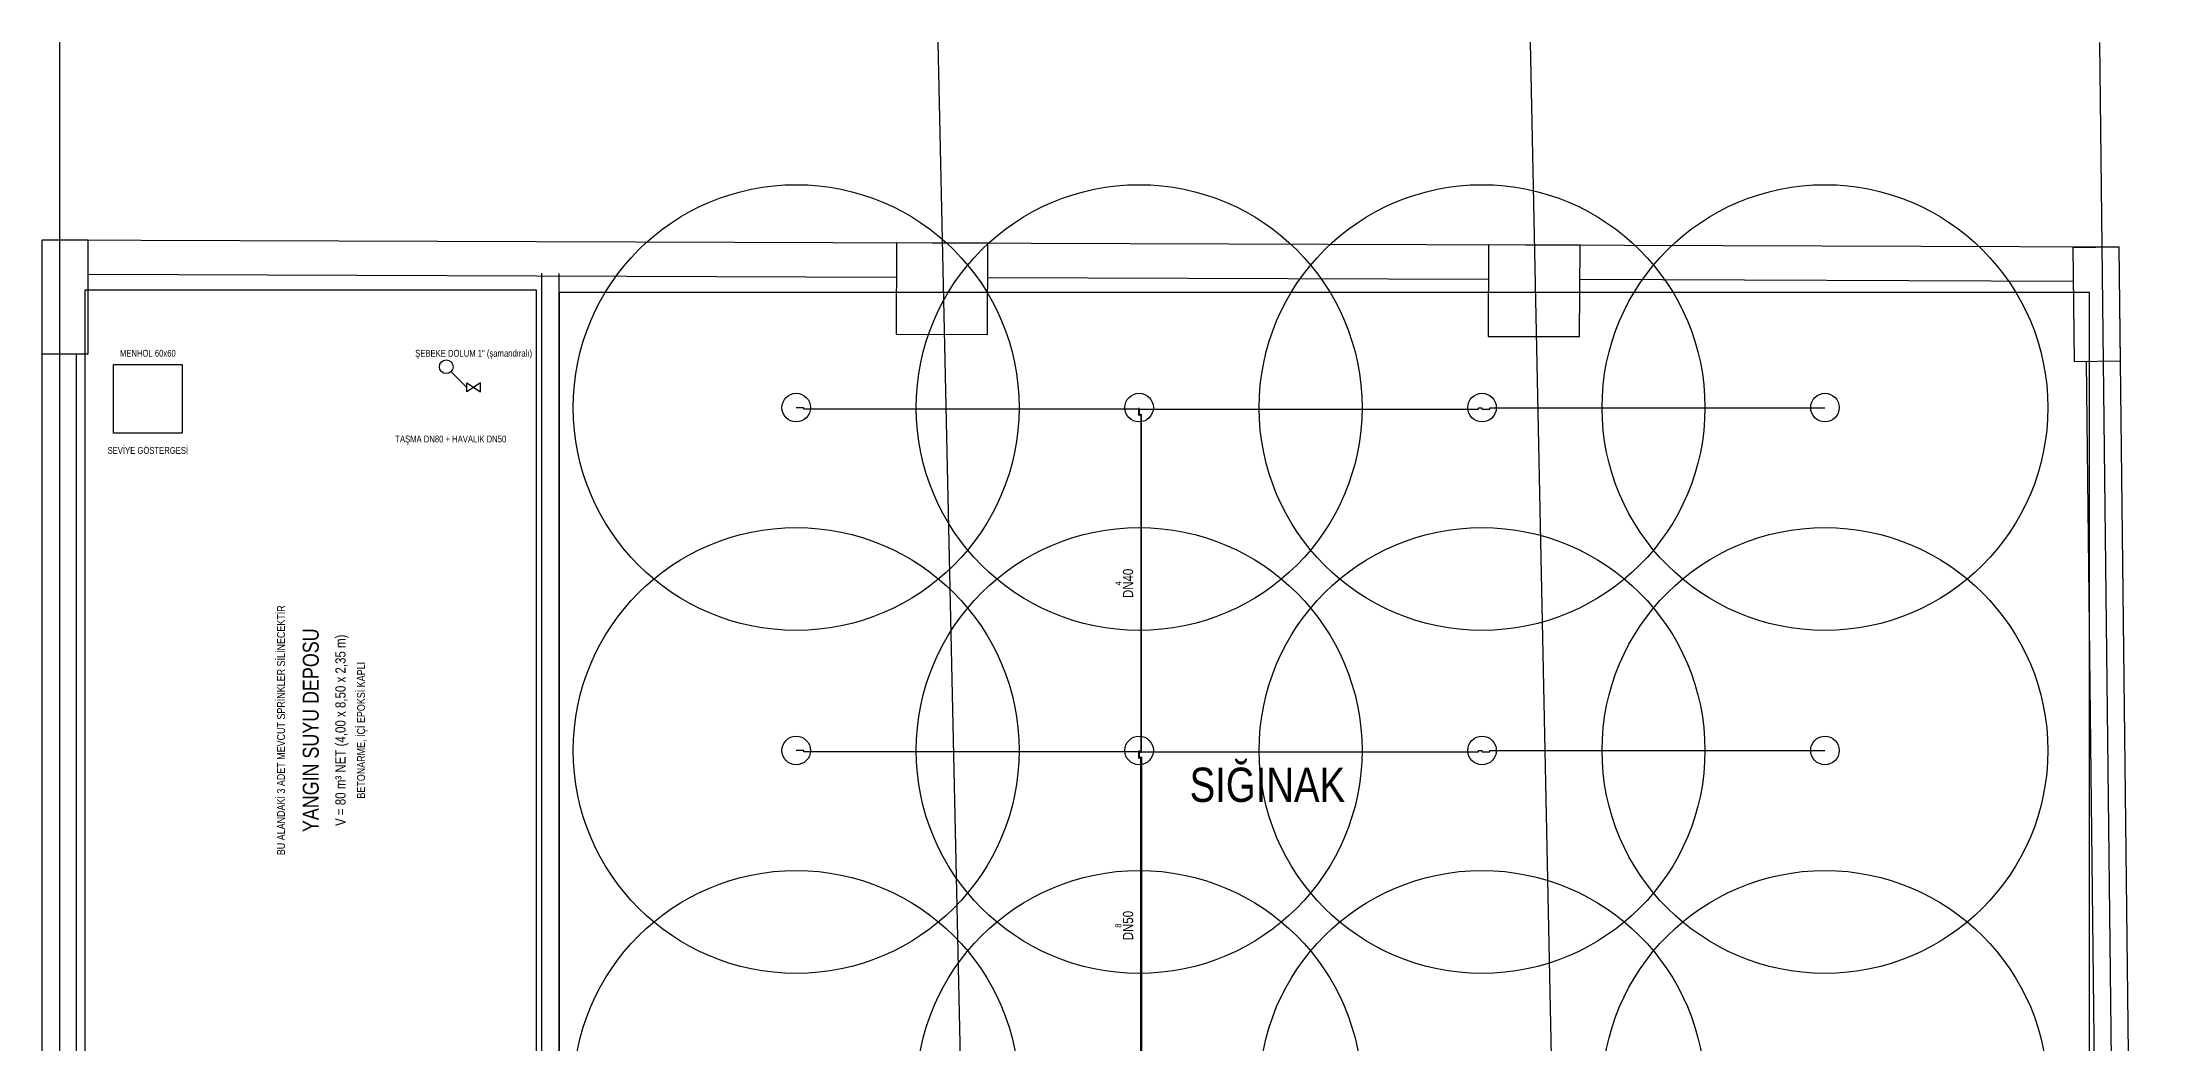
# Model space of a CAD drawing. Header units: centimetres. Extents: x 247996 to 269940, y -458027 to -450648.
# Drawn here: x 248203 to 250050, y -451524 to -450648 of the extents above; entities that cross this region are included whole.
import ezdxf
from ezdxf.enums import TextEntityAlignment as Align

# ---------------------------------------------------------------- set-up
doc = ezdxf.new("R2010")
doc.units = ezdxf.units.CM
for name, color, linetype in [('MIM-BODRUM-GUNCEL', 8, 'Continuous'), ('MTY-SPRINKLER', 15, 'Continuous'), ('MTY-SPRINKLER-BORU', 140, 'Continuous'), ('MTY-SPRINKLER-CAP', 141, 'Continuous'), ('MTY-SPRINKLER-KORUMA', 8, 'Continuous'), ('MTY-YANGIN-DEPO', 4, 'Continuous'), ('MTY-YANGIN-NOT', 1, 'Continuous')]:
    doc.layers.add(name, color=color, linetype=linetype)
doc.styles.add('ROTAS', font='arial.ttf')

# ---------------------------------------------------------------- blocks, each defined once
blk = doc.blocks.new('ASL-SPR-UP')
blk.add_circle((0, 0), 12.5)
blk = doc.blocks.new('Y-SAMANDIRA')
blk.add_line((6, 0), (20, -14))
blk.add_lwpolyline([(-6, -4), (6, 4), (6, -4), (-6, 4)], close=True)
blk.add_circle((24, -18), 6)

msp = doc.modelspace()

# ---------------------------------------------------------------- linework, layer by layer
at = {"layer": 'MIM-BODRUM-GUNCEL'}
for p, q in [((248217.7, -450648.1), (248217.6, -453642.8)), ((248986, -450648.1), (249051.8, -453642.8)), ((249504.2, -450648.1), (249566.7, -453642.8)), ((250002.4, -450648.3), (250036.7, -453643)), ((248639.8, -451733.5), (248639.8, -450850.2)), ((248654.8, -451733.5), (248654.8, -450850.3))]:
    msp.add_line(p, q, dxfattribs=at)
for points in [[(248202.6, -450821), (250019.4, -450827.1), (250049.9, -453472.8), (249626.9, -458027.1), (249334.1, -457935.8), (249381.3, -457427), (248314, -457094.2)], [(248202.7, -453394.9), (248202.6, -450821)], [(248202.6, -450821), (248242.6, -450821), (248242.6, -450921), (248202.6, -450921), (248202.6, -450821)], [(248949.9, -450823.6), (248949.6, -450903.6), (249029.6, -450903.9), (249029.9, -450823.9), (248949.9, -450823.6)], [(249467.9, -450825.4), (249467.6, -450905.4), (249547.6, -450905.6), (249547.9, -450825.6), (249467.9, -450825.4)], [(249979.4, -450827.7), (250019.4, -450827.2), (250020.6, -450927.2), (249980.6, -450927.7), (249979.4, -450827.7)], [(248242.6, -450851.1), (248949.8, -450853.5)], [(249029.8, -450853.8), (249467.8, -450855.3)], [(249547.8, -450855.5), (249979.7, -450857)], [(248654.8, -451718.5), (249993.7, -451718.5), (249993.7, -450867.1), (248654.8, -450867.1), (248654.8, -451718.5)], [(248232.6, -451641), (248232.6, -450921)], [(249990.6, -450927.6), (249998.8, -451647.6)]]:
    msp.add_lwpolyline(points, dxfattribs=at)
at = {"layer": 'MTY-SPRINKLER-BORU'}
for points in [[(249162.1, -450969), (248869, -450969), (248869, -450967.8), (248862.1, -450967.8)], [(249162.1, -450969), (249459, -450969), (249459, -450967.8), (249462.1, -450967.8), (249462.1, -450969), (249469, -450969), (249469, -450967.8), (249762.1, -450967.8)], [(249162.1, -450969), (249162.1, -450967.8)], [(249162.1, -451269), (248869, -451269), (248869, -451267.8), (248862.1, -451267.8)], [(249162.1, -451269), (249162.1, -451267.8)], [(249164, -451269), (249459, -451269), (249459, -451267.8), (249462.1, -451267.8), (249462.1, -451269), (249469, -451269), (249469, -451267.8), (249762.1, -451267.8)]]:
    msp.add_lwpolyline(points, dxfattribs=at)
for points, const_width in [([(249164, -451269), (249164, -450974), (249162.1, -450974), (249162.1, -450969)], 1.5), ([(249164, -451567.8), (249164, -451274), (249162.1, -451274), (249162.1, -451269)], 2), ([(249162.1, -451269), (249164, -451269)], 2)]:
    msp.add_lwpolyline(points, dxfattribs=dict(at, const_width=const_width))
at = {"layer": 'MTY-SPRINKLER-KORUMA'}
for centre in [(248862.2, -450967.7), (249162.2, -450967.7), (249462.2, -450967.7), (249762.2, -450967.7), (248862.2, -451267.7), (249162.2, -451267.7), (249462.2, -451267.7), (249762.2, -451267.7), (248862.2, -451567.7), (249162.2, -451567.7), (249462.2, -451567.7), (249762.2, -451567.7)]:
    msp.add_circle(centre, 195, dxfattribs=at)
at = {"layer": 'MTY-YANGIN-DEPO'}
for points in [[(248240, -451715), (248635, -451715), (248635, -450865), (248240, -450865)], [(248265, -450930), (248325, -450930), (248325, -450990), (248265, -450990)]]:
    msp.add_lwpolyline(points, close=True, dxfattribs=at)

# ---------------------------------------------------------------- block references
at = {"layer": 'MTY-SPRINKLER'}
for p in [(248862.2, -450967.7), (249162.2, -450967.7), (249462.2, -450967.7), (249762.2, -450967.7), (248862.2, -451267.7), (249162.2, -451267.7), (249462.2, -451267.7), (249762.2, -451267.7)]:
    msp.add_blockref('ASL-SPR-UP', p, dxfattribs=at)
at = {"layer": 'MTY-YANGIN-DEPO', "rotation": 180}
msp.add_blockref('Y-SAMANDIRA', (248580, -450950), dxfattribs=at)

# ---------------------------------------------------------------- texts
at = {"layer": 'MIM-BODRUM-GUNCEL', "style": 'ROTAS', "width": 0.8}
msp.add_text('SIĞINAK', height=30, dxfattribs=at).set_placement((249206.4, -451321.7), align=Align.BOTTOM_LEFT)
at = {"layer": 'MTY-YANGIN-DEPO', "style": 'ROTAS', "width": 0.8}
for s, p in [('MENHOL 60x60', (248295, -450925)), ('ŞEBEKE DOLUM 1" (şamandıralı)', (248580, -450925)), ('SEVİYE GÖSTERGESİ', (248295, -451010)), ('TAŞMA DN80 + HAVALIK DN50', (248560, -451000))]:
    msp.add_text(s, height=6, dxfattribs=at).set_placement(p, align=Align.BOTTOM_CENTER)
for s, height, p in [('YANGIN SUYU DEPOSU', 14, (248437.5, -451250)), ('V = 80 m³ NET (4,00 x 8,50 x 2,35 m)', 9, (248463.5, -451250)), ('BETONARME, İÇİ EPOKSİ KAPLI', 7, (248481.5, -451250))]:
    msp.add_text(s, height=height, rotation=90, dxfattribs=at).set_placement(p, align=Align.MIDDLE_CENTER)
at = {"layer": 'MTY-YANGIN-NOT', "style": 'ROTAS', "width": 0.8}
msp.add_text('BU ALANDAKİ 3 ADET MEVCUT SPRİNKLER SİLİNECEKTİR', height=7, rotation=90, dxfattribs=at).set_placement((248411.5, -451250), align=Align.MIDDLE_CENTER)

# ---------------------------------------------------------------- next in the draw order: wipeouts: each hides what was drawn before it
for points in [[(249159.2, -451134), (249159.2, -451112.6), (249145.8, -451112.6), (249145.8, -451134)], [(249159.2, -451433.4), (249159.2, -451411.9), (249145.8, -451411.9), (249145.8, -451433.4)]]:
    msp.add_wipeout(points)

# ---------------------------------------------------------------- next in the draw order: texts
at = {"layer": 'MTY-SPRINKLER-CAP', "style": 'ROTAS', "width": 0.8}
for s, p in [('DN40', (249152.5, -451121.5)), ('DN50', (249152.5, -451420.9))]:
    msp.add_text(s, height=9, rotation=90, dxfattribs=at).set_placement(p, align=Align.MIDDLE_CENTER)

# ---------------------------------------------------------------- next in the draw order: wipeouts: each hides what was drawn before it
for points in [[(249148, -451125), (249148, -451120.2), (249139.9, -451120.2), (249139.9, -451125)], [(249148, -451424.4), (249148, -451419.5), (249139.9, -451419.5), (249139.9, -451424.4)]]:
    msp.add_wipeout(points)

# ---------------------------------------------------------------- next in the draw order: texts
for s, p in [('4', (249144, -451121.5)), ('8', (249144, -451420.9))]:
    msp.add_text(s, height=5.4, rotation=90, dxfattribs=at).set_placement(p, align=Align.MIDDLE_CENTER)

doc.saveas('drawing.dxf')
